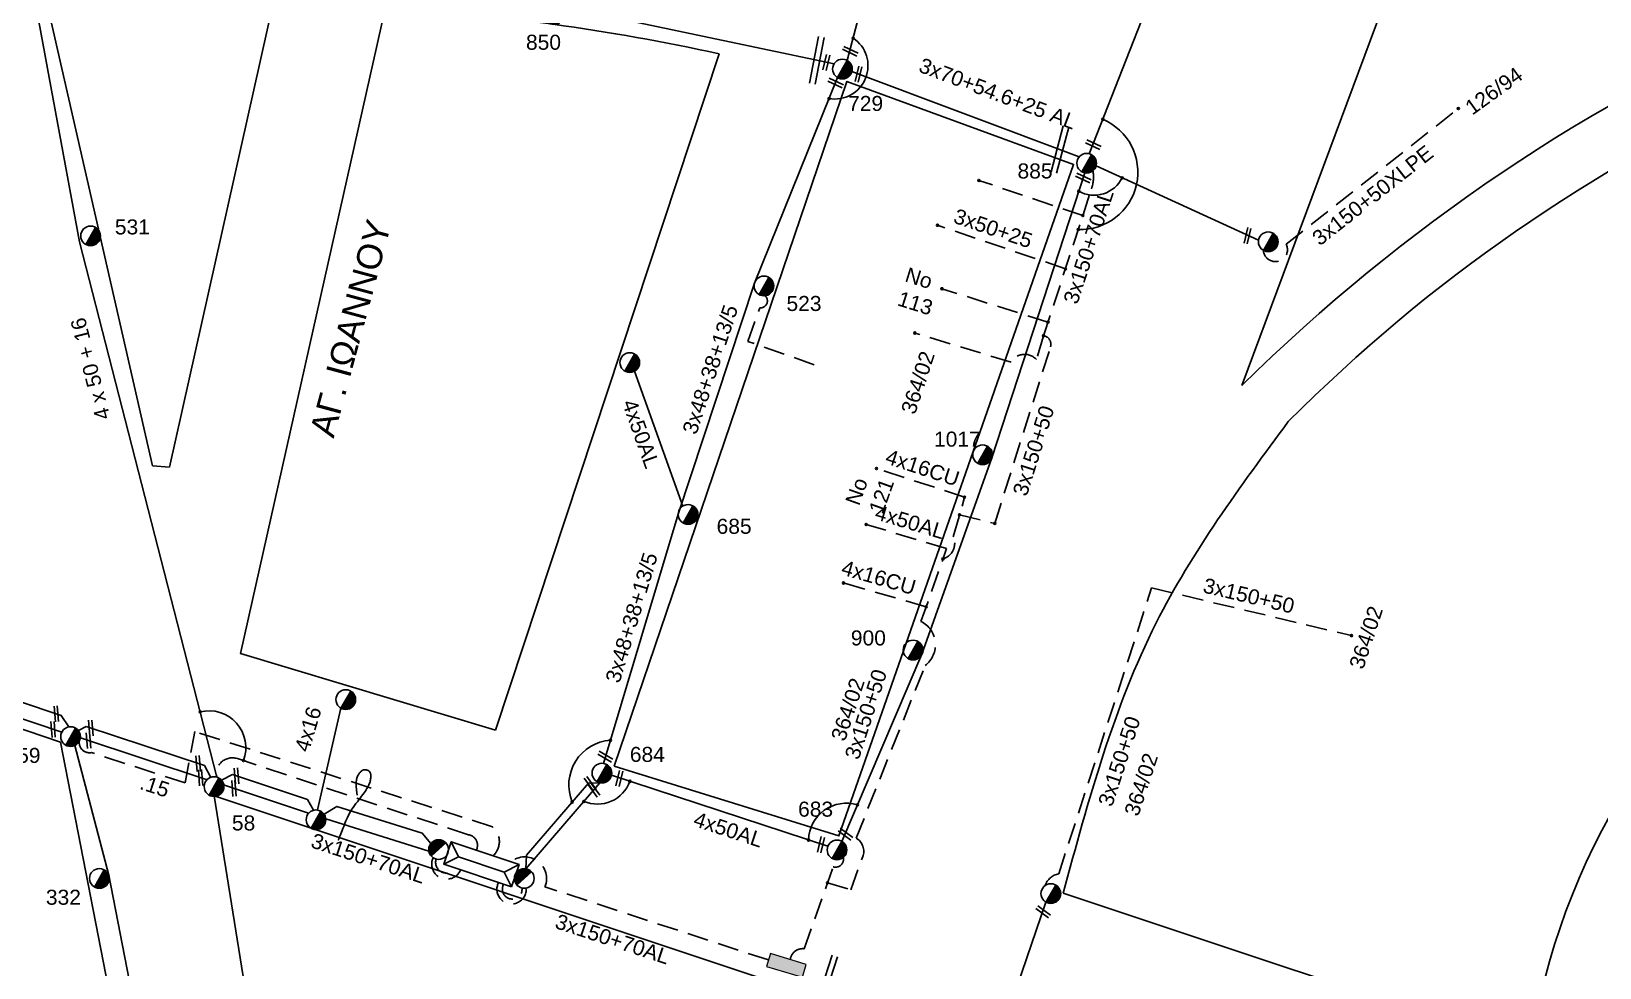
# Model space of a CAD drawing. Header units: millimetres. Extents: x 1421 to 7616, y 908 to 2861.
# Drawn here: x 5879.3 to 6067.1, y 2101.4 to 2213.6 of the extents above; entities that cross this region are included whole.
import ezdxf
from ezdxf.enums import TextEntityAlignment as Align

# ---------------------------------------------------------------- set-up
doc = ezdxf.new("R2010")
doc.units = ezdxf.units.MM
doc.linetypes.add('DASHED', pattern=[19.05, 12.7, -6.35])
for name, color, linetype, lineweight in [('3x150+50', 7, 'Continuous', 30), ('3x48+38+13_5', 7, 'Continuous', 30), ('3x50+25', 7, 'Continuous', 30), ('4x16CU', 7, 'Continuous', 30), ('4x50+16_5', 7, 'Continuous', 30), ('LINKBOX 2 ΔΙΕΥΘΥΝΣΕΩΝ', 252, 'Continuous', 18), ('U6-T & U-6', 7, 'Continuous', 18), ('Άγνωστα', 7, 'Continuous', 30), ('Γυμνά εναέρια ΧΤ (3Φ) 4x50AL', 7, 'Continuous', 30), ('Γυμνά εναέρια ΧΤ και ΦΟΠ (3Φ)   4x50+16AL', 7, 'Continuous', 30), ('Εναέρια παροχή ΧΤ 4x16', 7, 'SYN_LINE', 30), ('Καλώδια ΧΤ   3x150+70AL', 7, 'DASHED', 30), ('Συνεστραμμένα ΧΤ   3x70+54.6+25 AL', 7, 'SYN_LINE', 30), ('Υπόγεια Καλώδια Δικτύου ΧΤ   .15', 7, 'DASHED', 30), ('Υπόγεια καλώδια Παροχών ΧΤ   4x50AL', 7, 'DASHED', 30)]:
    doc.layers.add(name, color=color, linetype=linetype, lineweight=lineweight)
for name, color, linetype in [('TEXT ΚΑΛΩΔΙΩΝ', 7, 'Continuous'), ('ΑΓΝΩΣΤΟ ΕΝΑΕΡΙΟ ΚΑΛΩΔΙΟ', 7, 'Continuous'), ('ΑΓΝΩΣΤΟ ΥΠΟΓΕΙΟ ΚΑΛΩΔΙΟ', 7, 'DASHED'), ('Μηχανική τομή', 7, 'Continuous'), ('Στύλος ΦΜ', 7, 'Continuous'), ('Στύλος ΦΜ @ 1', 7, 'Continuous'), ('Συνδέσεις', 7, 'Continuous'), ('Τομή', 7, 'Continuous'), ('Υποσταθμός εναέριος 2 στύλων', 7, 'Continuous'), ('Υποσταθμός πόλεως', 7, 'Continuous'), ('Υπόβαθρο ΔΕΗ', 7, 'Continuous')]:
    doc.layers.add(name, color=color, linetype=linetype)
doc.styles.add('arial', font='ARIAL.TTF')
doc.styles.get("Standard").update_dxf_attribs({"font": 'ARIAL.TTF', "height": 1.8})
doc.linetypes.add('SYN_LINE', pattern='A,0.5,-0.0001,["/\\/\\/\\/",Standard,S=0.1,R=0,X=0,Y=-0.05],-0.25', length=0.7501)

# ---------------------------------------------------------------- blocks, each defined once
blk = doc.blocks.new('ΥΠΑΡΧΩΝ ΤΣΙΜΕΝΤΕΝΙΟΣ ΣΤΥΛΟΣ')
at = {"layer": 'Στύλος ΦΜ'}
blk.add_hatch(color=7, dxfattribs=at).paths.add_polyline_path([(-1.29, -2.28, 0.574793), (2.62, 0, 0.268822), (1.3, 2.27)])
at = {"layer": 'Στύλος ΦΜ', "color": 7}
blk.add_line((-1.29, -2.28), (1.3, 2.27), dxfattribs=at)
blk.add_circle((0, 0), 2.62, dxfattribs=at)
at = {"layer": 'Στύλος ΦΜ', "flags": 4}
for tag, p in [('ΑΡΙΘΜΟΣ', (-4.68, 8.05)), ('ΤΥΠΟΣ', (-4.91, 3.03))]:
    blk.add_attdef(tag, p, '', height=4, dxfattribs=at)
blk = doc.blocks.new('ΜΗΧΑΝΙΚΗ ΤΟΜΗ')
at = {"layer": 'Μηχανική τομή', "ltscale": 40}
for p, q in [((-3.79, 1.21), (3.79, 1.21)), ((3.79, -0.34), (-3.79, -0.34))]:
    blk.add_line(p, q, dxfattribs=at)
blk = doc.blocks.new('ΥΠΟΣΤΑΘΜΟΣ ΕΝΑΕΡΙΟΣ ΕΠΙ 2 ΣΤΥΛΩΝ')
at = {"layer": 'Υποσταθμός εναέριος 2 στύλων', "linetype": 'Continuous'}
for points in [[(-11.97, -2.11, 0.574793), (-8.45, -0.07, 0.268822), (-9.64, 1.98)], [(9.68, -2.15, 0.574793), (13.19, -0.1, 0.268822), (12.01, 1.95)]]:
    blk.add_hatch(color=256, dxfattribs=at).paths.add_polyline_path(points)
for p, q in [((-11.97, -2.11), (-9.64, 1.98)), ((9.68, -2.15), (12.01, 1.95))]:
    blk.add_line(p, q, dxfattribs=at)
for centre in [(-10.81, -0.07), (10.84, -0.1)]:
    blk.add_circle(centre, 2.36, dxfattribs=at)
at = {"layer": 'Υποσταθμός πόλεως', "linetype": 'Continuous', "ltscale": 40}
blk.add_lwpolyline([(-8.57, 2.82), (8.57, 2.82), (8.57, -2.82), (-8.57, -2.82)], close=True, dxfattribs=at)
for points in [[(-5.75, 0), (-8.57, 2.82)], [(-8.57, -2.82), (-5.75, 0)], [(-5.75, 0), (5.75, 0)], [(5.75, 0), (8.57, 2.82)], [(8.57, -2.82), (5.75, 0)]]:
    blk.add_lwpolyline(points, dxfattribs=at)
at = {"layer": 'Υποσταθμός εναέριος 2 στύλων', "ltscale": 40, "flags": 1}
for tag, p in [('ΜΕΤΑΣΧΗΜΑΤΙΣΜΟΣ', (14.09, 2.51)), ('ΙΣΧΥΣ', (14.07, -0.28)), ('ΑΡΙΘΜΟΣ', (14.19, -3))]:
    blk.add_attdef(tag, p, '', height=1.8, dxfattribs=at)
blk = doc.blocks.new('LINK BOX 2 ΑΝΑΧΩΡΗΣΕΩΝ')
at = {"layer": 'U6-T & U-6'}
h = blk.add_hatch(color=256, dxfattribs=at)
h.dxf.hatch_style = 1
h.paths.add_polyline_path([(-208.962, 757.056), (-208.962, 756.26), (-206.714, 756.26), (-206.714, 757.056)])
blk.add_lwpolyline([(-206.714, 757.056), (-208.962, 757.056), (-208.962, 756.26), (-206.714, 756.26)], close=True, dxfattribs=at)
blk = doc.blocks.new('_ΣΥΝΔΕΣΗ')
at = {"layer": 'Συνδέσεις', "linetype": 'SYN_LINE', "ltscale": 40}
blk.add_hatch(color=256, dxfattribs=at).paths.add_polyline_path([(0.5, -0.01, 1), (-0.5, -0.01, 1)])
at = {"layer": 'Συνδέσεις'}
blk.add_circle((0, -0.01), 0.5, dxfattribs=at)
blk = doc.blocks.new('ΤΟΜΗ')
at = {"layer": 'Τομή', "ltscale": 40}
for p, q in [((11.33, -0.65), (-11.4, -0.65)), ((11.33, -3.42), (-11.4, -3.42))]:
    blk.add_line(p, q, dxfattribs=at)

msp = doc.modelspace()

# ---------------------------------------------------------------- linework, layer by layer
at = {"layer": '3x150+50', "color": 6, "linetype": 'DASHED', "lineweight": -3, "ltscale": 0.2}
msp.add_lwpolyline([(6026.84, 2187.33, 1.222377), (6029.57, 2188.05), (6050.19, 2204.31)], format="xyb", dxfattribs=at)
at = {"layer": '3x150+50', "color": 151, "linetype": 'DASHED', "lineweight": -3, "ltscale": 0.2}
for points in [[(5990.45, 2155.65), (5994.66, 2154.62), (6001.34, 2175.77, 0.462968), (6000.51, 2177.09, 26.651425)], [(5974.63, 2111.56), (5977.42, 2110.72), (5978.86, 2114.7, 0.362926), (5978.06, 2116.92), (5986.34, 2137.6, 0.554543), (5985.83, 2142.88, -1.277085)]]:
    msp.add_lwpolyline(points, format="xyb", dxfattribs=at)
at = {"layer": '3x150+50', "color": 133, "linetype": 'DASHED', "lineweight": -3, "ltscale": 0.2}
msp.add_lwpolyline([(6000.7, 2111.24, -0.268087), (6002.32, 2112.65), (6013.45, 2146.89), (6037.39, 2141.18)], format="xyb", dxfattribs=at)
at = {"layer": '3x150+50', "color": 27, "linetype": 'DASHED', "lineweight": -3, "ltscale": 0.2}
msp.add_arc((5929.03, 2113.81), 1.8, 154.7881, 337.8147, dxfattribs=at)
at = {"layer": '3x150+50', "color": 133, "linetype": 'DASHED', "lineweight": -3, "ltscale": 0.2}
msp.add_arc((5928.98, 2114.02), 1.28, 161.9534, 328.0391, dxfattribs=at)
at = {"layer": '3x150+50', "color": 173, "linetype": 'DASHED', "lineweight": -3, "ltscale": 0.2}
msp.add_arc((5936.8, 2110.8), 1.76, 152.9109, 4.4548, dxfattribs=at)
at = {"layer": '3x150+50', "color": 6, "linetype": 'DASHED', "lineweight": -3, "ltscale": 0.2}
msp.add_arc((5936.87, 2110.8), 1.18, 149.8784, 6.7177, dxfattribs=at)
at = {"layer": '3x48+38+13_5', "color": 173, "lineweight": -3, "ltscale": 0.1}
msp.add_lwpolyline([(5947.8, 2125.87), (5956.75, 2155.73), (5965.88, 2183.39), (5975.83, 2208.01)], dxfattribs=at)
at = {"layer": '3x50+25', "color": 151, "linetype": 'DASHED', "lineweight": -3, "ltscale": 0.2}
msp.add_lwpolyline([(6003.13, 2185.11), (5987.81, 2190.33)], dxfattribs=at)
at = {"layer": '4x16CU', "color": 151, "linetype": 'DASHED', "lineweight": -3, "ltscale": 0.2}
msp.add_lwpolyline([(5988.47, 2150.38, 0.455534), (5989.7, 2153.01), (5991.05, 2157.76), (5980.5, 2161.2)], format="xyb", dxfattribs=at)
msp.add_lwpolyline([(5986.44, 2144.63), (5976.54, 2147.48)], dxfattribs=at)
at = {"layer": '4x50+16_5', "color": 5, "lineweight": -3, "ltscale": 0.1}
msp.add_lwpolyline([(5901.5, 2124.21), (5885.06, 2188.35), (5879.69, 2217.38)], dxfattribs=at)
at = {"layer": 'Άγνωστα', "lineweight": -3}
msp.add_lwpolyline([(5918.32, 2122.06), (5918.22, 2122.67), (5918.18, 2123.17), (5918.19, 2123.59), (5918.23, 2123.93), (5918.31, 2124.21), (5918.4, 2124.42), (5918.5, 2124.59), (5918.6, 2124.73), (5918.69, 2124.84), (5918.77, 2124.92), (5918.84, 2124.99), (5918.91, 2125.04), (5918.98, 2125.07), (5919.04, 2125.1), (5919.11, 2125.11), (5919.17, 2125.11), (5919.24, 2125.11), (5919.32, 2125.11), (5919.39, 2125.1), (5919.47, 2125.08), (5919.54, 2125.06), (5919.61, 2125.03), (5919.68, 2124.99), (5919.74, 2124.95), (5919.78, 2124.9), (5919.83, 2124.84), (5919.86, 2124.77), (5919.89, 2124.7), (5919.91, 2124.62), (5919.92, 2124.53), (5919.93, 2124.44), (5919.93, 2124.35), (5919.93, 2124.25), (5919.92, 2124.14), (5919.91, 2124.03), (5919.9, 2123.92), (5919.87, 2123.8), (5919.84, 2123.68), (5919.8, 2123.55), (5919.75, 2123.42), (5919.69, 2123.29), (5919.63, 2123.15), (5919.55, 2123), (5919.46, 2122.85), (5919.36, 2122.69), (5919.25, 2122.51), (5919.13, 2122.33), (5918.99, 2122.14), (5918.83, 2121.93), (5918.67, 2121.72), (5918.5, 2121.5), (5918.33, 2121.27), (5918.16, 2121.05), (5917.99, 2120.82), (5917.83, 2120.6), (5917.68, 2120.39), (5917.55, 2120.19), (5917.43, 2119.99), (5917.33, 2119.8), (5917.23, 2119.61), (5917.14, 2119.41), (5917.05, 2119.22), (5916.96, 2119.01), (5916.87, 2118.79), (5916.78, 2118.56), (5916.69, 2118.32), (5916.59, 2118.08), (5916.5, 2117.85), (5916.41, 2117.62), (5916.33, 2117.42), (5916.26, 2117.23), (5916.2, 2117.07), (5916.15, 2116.95), (5916.12, 2116.86), (5916.09, 2116.79), (5916.07, 2116.75), (5916.06, 2116.72), (5916.06, 2116.71), (5916.06, 2116.7), (5916.06, 2116.7)], dxfattribs=at)
at = {"layer": 'ΑΓΝΩΣΤΟ ΕΝΑΕΡΙΟ ΚΑΛΩΔΙΟ', "color": 27, "linetype": 'SYN_LINE', "lineweight": -3, "ltscale": 15}
for points in [[(5855.33, 2139.69), (5856.8, 2140.37), (5882.86, 2131.62), (5883.75, 2130.24)], [(5885.85, 2130.29), (5884.92, 2129.8)], [(5885.85, 2130.29), (5900.01, 2125.6)], [(5900.01, 2125.6), (5900.76, 2124.2)], [(5903.38, 2124.54), (5902.04, 2123.87)], [(5912.35, 2121.56), (5913.09, 2120.27)]]:
    msp.add_lwpolyline(points, dxfattribs=at)
at = {"layer": 'ΑΓΝΩΣΤΟ ΕΝΑΕΡΙΟ ΚΑΛΩΔΙΟ', "color": 85, "linetype": 'SYN_LINE', "lineweight": -3, "ltscale": 13}
for points in [[(5855.12, 2139.01), (5882.92, 2129.6)], [(5885.15, 2128.95), (5900.32, 2123.92)], [(5902.31, 2123.3), (5912.49, 2119.91)], [(5914.54, 2119.22), (5926.89, 2115.37)]]:
    msp.add_lwpolyline(points, dxfattribs=at)
at = {"layer": 'ΑΓΝΩΣΤΟ ΕΝΑΕΡΙΟ ΚΑΛΩΔΙΟ', "color": 27, "linetype": 'SYN_LINE', "lineweight": -3, "ltscale": 12}
for points in [[(5903.38, 2124.54), (5912.35, 2121.56)], [(5914.35, 2119.78), (5915.85, 2120.71), (5926.09, 2117.5), (5927.14, 2116.29)]]:
    msp.add_lwpolyline(points, dxfattribs=at)
at = {"layer": 'ΑΓΝΩΣΤΟ ΕΝΑΕΡΙΟ ΚΑΛΩΔΙΟ', "color": 6, "linetype": 'SYN_LINE', "lineweight": -3, "ltscale": 15}
msp.add_lwpolyline([(5938.51, 2113.25), (5947.36, 2123.56)], dxfattribs=at)
at = {"layer": 'ΑΓΝΩΣΤΟ ΕΝΑΕΡΙΟ ΚΑΛΩΔΙΟ', "color": 173, "linetype": 'SYN_LINE', "lineweight": -3, "ltscale": 15}
for points in [[(5938.6, 2114.89), (5946.01, 2123.52)], [(5947.36, 2123.56), (5946.01, 2123.52)], [(5938.51, 2113.25), (5938.6, 2114.89)]]:
    msp.add_lwpolyline(points, dxfattribs=at)
at = {"layer": 'ΑΓΝΩΣΤΟ ΥΠΟΓΕΙΟ ΚΑΛΩΔΙΟ', "color": 173, "lineweight": -3, "ltscale": 0.2}
msp.add_lwpolyline([(5973.03, 2173.63), (5965.11, 2176.41), (5966.51, 2180.45, 0.76312), (5967.13, 2181.89, -4.162191)], format="xyb", dxfattribs=at)
at = {"layer": 'Γυμνά εναέρια ΧΤ (3Φ) 4x50AL', "color": 173, "lineweight": -3, "ltscale": 0.1}
msp.add_lwpolyline([(5957.29, 2156.67), (5951.53, 2172.86)], dxfattribs=at)
at = {"layer": 'Γυμνά εναέρια ΧΤ (3Φ) 4x50AL', "color": 6, "lineweight": -3, "ltscale": 0.1}
msp.add_lwpolyline([(5948.76, 2124.45), (5974.68, 2115.94)], dxfattribs=at)
at = {"layer": 'Γυμνά εναέρια ΧΤ και ΦΟΠ (3Φ)   4x50+16AL', "color": 151, "lineweight": -3, "ltscale": 0.1}
msp.add_lwpolyline([(6005.98, 2198.89), (6017.12, 2227.27), (6024.66, 2255.36)], dxfattribs=at)
at = {"layer": 'Γυμνά εναέρια ΧΤ και ΦΟΠ (3Φ)   4x50+16AL', "color": 6, "lineweight": -3, "ltscale": 0.1}
msp.add_lwpolyline([(5976.36, 2116.53), (5985.95, 2138.97), (5994.33, 2162.47), (6005.44, 2196.6)], dxfattribs=at)
at = {"layer": 'Γυμνά εναέρια ΧΤ και ΦΟΠ (3Φ)   4x50+16AL', "color": 151, "linetype": 'DASHED', "lineweight": -3, "ltscale": 0.2}
for points in [[(6005.21, 2191.49), (5992.77, 2195.7)], [(6001.04, 2178.72), (5988.34, 2182.73)]]:
    msp.add_lwpolyline(points, dxfattribs=at)
msp.add_lwpolyline([(6000.51, 2177.09), (5999.65, 2174.23, 0.513107), (5996.62, 2173.93), (5985.1, 2177.42)], format="xyb", dxfattribs=at)
at = {"layer": 'Γυμνά εναέρια ΧΤ και ΦΟΠ (3Φ)   4x50+16AL', "color": 2, "lineweight": -3, "ltscale": 0.1}
msp.add_lwpolyline([(5897.3, 2038.83), (5895.06, 2078.99), (5888.54, 2112.47), (5884.47, 2128.02)], dxfattribs=at)
at = {"layer": 'Εναέρια παροχή ΧΤ 4x16', "color": 27, "lineweight": -3, "ltscale": 15}
msp.add_lwpolyline([(5913.56, 2120.29), (5916.36, 2132.49)], dxfattribs=at)
at = {"layer": 'Καλώδια ΧΤ   3x150+70AL', "color": 173, "linetype": 'Continuous', "lineweight": -3, "ltscale": 0.2}
msp.add_lwpolyline([(5977, 2210.06), (5985.1, 2240.93), (5996.05, 2268.61)], dxfattribs=at)
at = {"layer": 'Καλώδια ΧΤ   3x150+70AL', "color": 151, "lineweight": -3, "ltscale": 0.2}
msp.add_lwpolyline([(6000.51, 2177.09), (6006.26, 2194.71, 0.119402), (6006.43, 2196.85, -2.179758)], format="xyb", dxfattribs=at)
msp.add_lwpolyline([(5985.83, 2142.88), (5988.9, 2151.6)], dxfattribs=at)
at = {"layer": 'Καλώδια ΧΤ   3x150+70AL', "color": 2, "lineweight": -3, "ltscale": 0.2}
msp.add_lwpolyline([(5934.56, 2114.8, 0.461142), (5934.5, 2118.28), (5898.85, 2129.68)], format="xyb", dxfattribs=at)
at = {"layer": 'Καλώδια ΧΤ   3x150+70AL', "color": 5, "lineweight": -3, "ltscale": 0.2}
msp.add_lwpolyline([(5932.57, 2115.47, 0.53355), (5931.53, 2117.34), (5903.95, 2126.45, 0.585736), (5901.5, 2124.21, -3.34799)], format="xyb", dxfattribs=at)
at = {"layer": 'Καλώδια ΧΤ   3x150+70AL', "color": 151, "linetype": 'DASHED', "lineweight": -3, "ltscale": 0.2}
for points in [[(5967.56, 2102.33), (5940.79, 2111.09, 0.784223), (5936.72, 2114.07, -3.794289)], [(5970.17, 2102.37, -0.41474), (5971.85, 2103.67), (5975.3, 2113.49, 0.580876), (5976.53, 2114.6, -1.690075)]]:
    msp.add_lwpolyline(points, format="xyb", dxfattribs=at)
at = {"layer": 'Συνεστραμμένα ΧΤ   3x70+54.6+25 AL', "color": 5, "lineweight": -3, "ltscale": 15}
msp.add_lwpolyline([(5910.58, 2218.56), (5941.82, 2216.73), (5975.42, 2209.66)], dxfattribs=at)
at = {"layer": 'Συνεστραμμένα ΧΤ   3x70+54.6+25 AL', "color": 173, "lineweight": -3, "ltscale": 15}
msp.add_lwpolyline([(5977.56, 2208.76), (6004.78, 2198.52)], dxfattribs=at)
at = {"layer": 'Συνεστραμμένα ΧΤ   3x70+54.6+25 AL', "color": 6, "lineweight": -3, "ltscale": 15}
msp.add_lwpolyline([(6006.81, 2197.44), (6026.26, 2188.53)], dxfattribs=at)
at = {"layer": 'Συνεστραμμένα ΧΤ   3x70+54.6+25 AL', "color": 133, "lineweight": -3, "ltscale": 15}
msp.add_lwpolyline([(5996.18, 2095.8), (6000.8, 2109.26)], dxfattribs=at)
at = {"layer": 'Υπόβαθρο ΔΕΗ', "lineweight": -3, "ltscale": 0.1}
for points in [[(6024.25, 2171.12), (6096.38, 2364.92, -0.509399), (6117.57, 2370.83, -0.838576)], [(6024.25, 2171.12, -0.188423), (6168.55, 2233.31, -0.195348), (6173.18, 2325.54), (6117.57, 2370.83)], [(6002.85, 2110.31), (6058.83, 2091.67, -0.209397), (6093.96, 2147.59, -3.29048)]]:
    msp.add_lwpolyline(points, format="xyb", dxfattribs=at)
for points in [[(5893.79, 2161.52), (5895.82, 2161.36), (5908.27, 2217.1), (5881.05, 2217.35)], [(5949.09, 2125.55), (5975.99, 2117.18), (6004.11, 2197.62), (5976.96, 2207.56)], [(5846.29, 2068.43), (5866.63, 2133.88), (5882.77, 2128.43), (5896.36, 2058.75), (5889.17, 2054.11)], [(5923.16, 1962.08), (5911.7, 1967.27), (5912.45, 2051.84), (5901.17, 2121.99), (5969.41, 2099.23)]]:
    msp.add_lwpolyline(points, close=True, dxfattribs=at)
msp.add_lwpolyline([(5934.88, 2129.84), (5904.32, 2139.04), (5921.67, 2216.26, -0.041847), (5961.65, 2210.86)], format="xyb", close=True, dxfattribs=at)
msp.add_arc((6168.06, 2029.3), 194.98, 93.5457, 135.1523, dxfattribs=at)
at = {"layer": 'Υπόβαθρο ΔΕΗ', "lineweight": -3}
for centre, radius, start, end in [((5975.49, 2209.43), 3.99, 260.2742, 56.2724), ((6004.93, 2196.69), 6.87, 267.7849, 67.1301), ((6006.56, 2197.69), 3.76, 240.8428, 333.5911), ((5900.55, 2127.75), 4.42, 339.6129, 103.7931), ((5949, 2123.3), 5.35, 93.9558, 202.5633), ((5947.08, 2125.12), 4.13, 246.7221, 340.2766), ((5976.87, 2116.59), 4.51, 72.4752, 178.6459)]:
    msp.add_arc(centre, radius, start, end, dxfattribs=at)
at = {"layer": 'Υπόβαθρο ΔΕΗ', "lineweight": -3, "ltscale": 0.1}
for points in [[(6029.82, 2166.81), (6014, 2142.7), (6002.85, 2110.31)], [(6214.16, 2158.96), (6166.05, 2163.82), (6123.2, 2151.27), (6094.15, 2134.56), (6065.26, 2090.4)]]:
    msp.add_spline(points, degree=3, dxfattribs=at)
at = {"layer": 'Υπόγεια Καλώδια Δικτύου ΧΤ   .15', "color": 2, "lineweight": -3, "ltscale": 0.2}
msp.add_lwpolyline([(5898.85, 2129.68), (5897.71, 2123.53), (5886.48, 2127.16, -0.506752), (5885.02, 2128.54)], format="xyb", dxfattribs=at)
at = {"layer": 'Υπόγεια καλώδια Παροχών ΧΤ   4x50AL', "color": 151, "lineweight": -3, "ltscale": 0.2}
msp.add_lwpolyline([(5988.9, 2151.6), (5979.27, 2154.49)], dxfattribs=at)

# ---------------------------------------------------------------- block references
at = {"layer": 'LINKBOX 2 ΔΙΕΥΘΥΝΣΕΩΝ', "lineweight": -3, "ltscale": 0.2, "xscale": 2, "yscale": 2, "zscale": 2, "rotation": 343.1762650804085}
msp.add_blockref('LINK BOX 2 ΑΝΑΧΩΡΗΣΕΩΝ', (5929.6, 532.82), dxfattribs=at)
at = {"layer": 'Μηχανική τομή', "lineweight": -3}
for p, xscale, yscale, zscale, rotation in [((5974.39, 2209.85), 0.2499999999999675, 0.2499999999999675, 0.2499999999999675, 256.5930682887867), ((5977.31, 2211.08), 0.2499999999999674, 0.2499999999999674, 0.2499999999999674, 334.8994567979861), ((5978.25, 2208.45), 0.2499999999999675, 0.2499999999999675, 0.2499999999999675, 256.5930682887867), ((5975.56, 2207.26), 0.2499999999999674, 0.2499999999999674, 0.2499999999999674, 334.8994567979861), ((6006.41, 2199.89), 0.2499999999999674, 0.2499999999999674, 0.2499999999999674, 334.8994567979861), ((6005.24, 2195.88), 0.2499999999999674, 0.2499999999999674, 0.2499999999999674, 334.8994567979861), ((6024.82, 2189.1), 0.2499999999999675, 0.2499999999999675, 0.2499999999999675, 256.5930682887867), ((5882.38, 2131.82), 0.2499999999999676, 0.2499999999999676, 0.2499999999999676, 94.58027623721476), ((5881.99, 2129.95), 0.2499999999999676, 0.2499999999999676, 0.2499999999999676, 94.58027623721476), ((5886.51, 2130.11), 0.2499999999999676, 0.2499999999999676, 0.2499999999999676, 94.58027623721476), ((5886.23, 2128.62), 0.2499999999999676, 0.2499999999999676, 0.2499999999999676, 94.58027623721476), ((5899.37, 2125.85), 0.2499999999999676, 0.2499999999999676, 0.2499999999999676, 94.58027623721476), ((5947.97, 2126.58), 0.2499999999999675, 0.2499999999999675, 0.2499999999999675, 329.9036393544238), ((5899.66, 2124.17), 0.2499999999999676, 0.2499999999999676, 0.2499999999999676, 94.58027623721476), ((5903.96, 2124.38), 0.2499999999999676, 0.2499999999999676, 0.2499999999999676, 94.58027623721476), ((5949.59, 2124.09), 0.2499999999999675, 0.2499999999999675, 0.2499999999999675, 256.5930682887867), ((5903.65, 2122.89), 0.2499999999999676, 0.2499999999999676, 0.2499999999999676, 94.58027623721476), ((5946.12, 2123.36), 0.2499999999999675, 0.2499999999999675, 0.2499999999999675, 305.3850282216504), ((5946.56, 2122.66), 0.2499999999999674, 0.2499999999999674, 0.2499999999999674, 306.2799824204445), ((5973.74, 2116.16), 0.2499999999999675, 0.2499999999999675, 0.2499999999999675, 256.5930682887867), ((5976.73, 2117.31), 0.2499999999999675, 0.2499999999999675, 0.2499999999999675, 323.7914096403806), ((6000.4, 2107.99), 0.2499999999999675, 0.2499999999999675, 0.2499999999999675, 323.7914096403806)]:
    msp.add_blockref('ΜΗΧΑΝΙΚΗ ΤΟΜΗ', p, dxfattribs=dict(at, xscale=xscale, yscale=yscale, zscale=zscale, rotation=rotation))
at = {"layer": 'Στύλος ΦΜ @ 1', "lineweight": -3, "ltscale": 40}
ref = msp.add_blockref('ΥΠΑΡΧΩΝ ΤΣΙΜΕΝΤΕΝΙΟΣ ΣΤΥΛΟΣ', (5941.86, 2215.55), dxfattribs=dict(at, xscale=0.4499999999998181, yscale=0.4499999999998181, zscale=0.4499999999998181))
ref.add_attrib('ΤΥΠΟΣ', '850', (5938.52, 2211.35), dxfattribs={"layer": 'Στύλος ΦΜ', "height": 1.8, "flags": 4})
ref = msp.add_blockref('ΥΠΑΡΧΩΝ ΤΣΙΜΕΝΤΕΝΙΟΣ ΣΤΥΛΟΣ', (5976.42, 2209.04), dxfattribs=dict(at, xscale=0.4499999999998181, yscale=0.4499999999998181, zscale=0.4499999999998181))
ref.add_attrib('ΤΥΠΟΣ', '729', (5977.1, 2204.02), dxfattribs={"layer": 'Στύλος ΦΜ', "height": 1.8, "flags": 4})
ref = msp.add_blockref('ΥΠΑΡΧΩΝ ΤΣΙΜΕΝΤΕΝΙΟΣ ΣΤΥΛΟΣ', (6005.67, 2197.76), dxfattribs=dict(at, xscale=0.4499999999998181, yscale=0.4499999999998181, zscale=0.4499999999998181))
ref.add_attrib('ΤΥΠΟΣ', '885', (5997.39, 2195.93), dxfattribs={"layer": 'Στύλος ΦΜ', "height": 1.8, "flags": 4})
ref = msp.add_blockref('ΥΠΑΡΧΩΝ ΤΣΙΜΕΝΤΕΝΙΟΣ ΣΤΥΛΟΣ', (5886.37, 2189.05), dxfattribs=dict(at, xscale=0.4499999999998181, yscale=0.4499999999998181, zscale=0.4499999999998181))
ref.add_attrib('ΤΥΠΟΣ', '531', (5889.28, 2189.23), dxfattribs={"layer": 'Στύλος ΦΜ', "height": 1.8, "flags": 4})
at = {"layer": 'Στύλος ΦΜ @ 1', "lineweight": -3, "ltscale": 40, "xscale": 0.4499999999998181, "yscale": 0.4499999999998181, "zscale": 0.4499999999998181}
for p in [(6027.42, 2188.35), (5950.95, 2173.88), (5916.94, 2133.51), (5913.37, 2119.12), (6001.38, 2110.28)]:
    msp.add_blockref('ΥΠΑΡΧΩΝ ΤΣΙΜΕΝΤΕΝΙΟΣ ΣΤΥΛΟΣ', p, dxfattribs=at)
at = {"layer": 'Στύλος ΦΜ @ 1', "lineweight": -3, "ltscale": 40}
ref = msp.add_blockref('ΥΠΑΡΧΩΝ ΤΣΙΜΕΝΤΕΝΙΟΣ ΣΤΥΛΟΣ', (5967.01, 2183.06), dxfattribs=dict(at, xscale=0.4499999999998181, yscale=0.4499999999998181, zscale=0.4499999999998181))
ref.add_attrib('ΤΥΠΟΣ', '523', (5969.72, 2180.06), dxfattribs={"layer": 'Στύλος ΦΜ', "height": 1.8, "flags": 4})
ref = msp.add_blockref('ΥΠΑΡΧΩΝ ΤΣΙΜΕΝΤΕΝΙΟΣ ΣΤΥΛΟΣ', (5993.21, 2162.84), dxfattribs=dict(at, xscale=0.4499999999998181, yscale=0.4499999999998181, zscale=0.4499999999998181))
ref.add_attrib('ΤΥΠΟΣ', '1017', (5987.39, 2163.81), dxfattribs={"layer": 'Στύλος ΦΜ', "height": 1.8, "flags": 4})
ref = msp.add_blockref('ΥΠΑΡΧΩΝ ΤΣΙΜΕΝΤΕΝΙΟΣ ΣΤΥΛΟΣ', (5957.93, 2155.69), dxfattribs=dict(at, xscale=0.4499999999998181, yscale=0.4499999999998181, zscale=0.4499999999998181))
ref.add_attrib('ΤΥΠΟΣ', '685', (5961.35, 2153.37), dxfattribs={"layer": 'Στύλος ΦΜ', "height": 1.8, "flags": 4})
ref = msp.add_blockref('ΥΠΑΡΧΩΝ ΤΣΙΜΕΝΤΕΝΙΟΣ ΣΤΥΛΟΣ', (5984.88, 2139.45), dxfattribs=dict(at, xscale=0.4499999999998181, yscale=0.4499999999998181, zscale=0.4499999999998181))
ref.add_attrib('ΤΥΠΟΣ', '900', (5977.43, 2140), dxfattribs={"layer": 'Στύλος ΦΜ', "height": 1.8, "flags": 4})
ref = msp.add_blockref('ΥΠΑΡΧΩΝ ΤΣΙΜΕΝΤΕΝΙΟΣ ΣΤΥΛΟΣ', (5883.98, 2129.08), dxfattribs=dict(at, xscale=0.4499999999998181, yscale=0.4499999999998181, zscale=0.4499999999998181))
ref.add_attrib('ΤΥΠΟΣ', '59', (5877.58, 2125.93), dxfattribs={"layer": 'Στύλος ΦΜ', "height": 1.8, "flags": 4})
ref = msp.add_blockref('ΥΠΑΡΧΩΝ ΤΣΙΜΕΝΤΕΝΙΟΣ ΣΤΥΛΟΣ', (5947.61, 2124.71), dxfattribs=dict(at, xscale=0.4499999999998181, yscale=0.4499999999998181, zscale=0.4499999999998181))
ref.add_attrib('ΤΥΠΟΣ', '684', (5950.96, 2126.05), dxfattribs={"layer": 'Στύλος ΦΜ', "height": 1.8, "flags": 4})
ref = msp.add_blockref('ΥΠΑΡΧΩΝ ΤΣΙΜΕΝΤΕΝΙΟΣ ΣΤΥΛΟΣ', (5901.16, 2123.09), dxfattribs=dict(at, xscale=0.4499999999998181, yscale=0.4499999999998181, zscale=0.4499999999998181))
ref.add_attrib('ΤΥΠΟΣ', '58', (5903.3, 2117.84), dxfattribs={"layer": 'Στύλος ΦΜ', "height": 1.8, "flags": 4})
ref = msp.add_blockref('ΥΠΑΡΧΩΝ ΤΣΙΜΕΝΤΕΝΙΟΣ ΣΤΥΛΟΣ', (5975.77, 2115.51), dxfattribs=dict(at, xscale=0.4499999999998181, yscale=0.4499999999998181, zscale=0.4499999999998181))
ref.add_attrib('ΤΥΠΟΣ', '683', (5971.11, 2119.49), dxfattribs={"layer": 'Στύλος ΦΜ', "height": 1.8, "flags": 4})
ref = msp.add_blockref('ΥΠΑΡΧΩΝ ΤΣΙΜΕΝΤΕΝΙΟΣ ΣΤΥΛΟΣ', (5887.43, 2112.09), dxfattribs=dict(at, xscale=0.4499999999998181, yscale=0.4499999999998181, zscale=0.4499999999998181))
ref.add_attrib('ΤΥΠΟΣ', '332', (5881.02, 2108.94), dxfattribs={"layer": 'Στύλος ΦΜ', "height": 1.8, "flags": 4})
at = {"layer": 'Συνδέσεις', "lineweight": -3, "xscale": 0.25, "yscale": 0.25, "zscale": 0.25}
for p in [(5977.71, 2212.75), (5974.82, 2205.5), (6050.19, 2204.31), (6007.6, 2203.02), (5992.77, 2195.7), (6009.93, 2196.01), (6004.72, 2194.4), (5987.81, 2190.33), (6005.21, 2191.49), (6004.67, 2189.82), (6003.13, 2185.11), (5988.34, 2182.73), (6001.04, 2178.72), (5985.1, 2177.43), (6000.51, 2177.1), (5980.5, 2161.2), (5991.05, 2157.76), (5979.27, 2154.49), (5990.45, 2155.65), (5994.66, 2154.62), (5988.47, 2150.38), (5976.54, 2147.48), (5986.45, 2144.63), (6037.39, 2141.18), (5899.5, 2132.04), (5948.63, 2128.63), (5904.69, 2126.21), (5950.97, 2123.73), (5944.06, 2121.25), (5945.44, 2121.32), (5978.22, 2120.9), (5972.36, 2116.7), (5974.63, 2111.56)]:
    msp.add_blockref('_ΣΥΝΔΕΣΗ', p, dxfattribs=at)
at = {"layer": 'Τομή', "lineweight": -3}
for p, xscale, yscale, zscale, rotation in [((5972.86, 2210.19), 0.2499999999999999, 0.2499999999999999, 0.2499999999999999, 78.76797796860903), ((6001.98, 2199.54), 0.2499999999999998, 0.2499999999999998, 0.2499999999999998, 75.11873770646042), ((5974.15, 2100.25), 0.2499999999999998, 0.2499999999999998, 0.2499999999999998, 72.12094885881501)]:
    msp.add_blockref('ΤΟΜΗ', p, dxfattribs=dict(at, xscale=xscale, yscale=yscale, zscale=zscale, rotation=rotation))
at = {"layer": 'Υποσταθμός εναέριος 2 στύλων', "lineweight": -3, "xscale": 0.4999999999999996, "yscale": 0.4999999999999996, "zscale": 0.4999999999999996, "rotation": 161.4043236657698}
msp.add_blockref('ΥΠΟΣΤΑΘΜΟΣ ΕΝΑΕΡΙΟΣ ΕΠΙ 2 ΣΤΥΛΩΝ', (5933.18, 2113.78), dxfattribs=at)

# ---------------------------------------------------------------- texts
at = {"lineweight": -3, "ltscale": 40, "insert": (5912.58, 2165.52), "char_height": 3, "width": 64.8866, "attachment_point": 1, "rotation": 74.9197, "style": 'arial'}
msp.add_mtext('ΑΓ. ΙΩΑΝΝΟΥ', dxfattribs=at)
at = {"layer": 'TEXT ΚΑΛΩΔΙΩΝ', "lineweight": -3, "ltscale": 0.1, "style": 'arial'}
for s, rotation, p in [(' 3x70+54.6+25 AL', 339.3724, (5994.7, 2206.23)), ('3x150+50XLPE', 38.2508, (6039.92, 2193.92)), ('3x150+70AL', 71.9074, (6005.89, 2187.77)), ('3x50+25', 341.2005, (5994.47, 2189.96)), ('3x48+38+13/5', 71.738, (5960.58, 2173.06)), (' 4 x 50 + 16', 104.2502, (5886.43, 2172.79)), (' 4x50AL', 289.6055, (5952.17, 2165.68)), ('3x150+50', 72.4843, (5999.3, 2163.33)), ('4x16CU', 341.9221, (5986.02, 2161.29)), (' 4x50AL', 343.3054, (5984.19, 2154.89)), ('3x48+38+13/5', 73.3106, (5951.16, 2143.34)), ('4x16CU', 343.9492, (5980.77, 2148.14)), ('3x150+50', 346.5672, (6025.1, 2145.96)), ('3x150+50', 71.9896, (5979.22, 2131.76)), ('4x16', 73.3106, (5912.42, 2129.98)), ('3x150+50', 71.9896, (6009.57, 2126.13)), ('.15', 341.8698, (5894.07, 2123.15)), (' 4x50AL', 341.8144, (5962.44, 2118.06)), ('3x150+70AL', 341.8698, (5919.64, 2114.5)), ('3x150+70AL', 341.8698, (5948.89, 2104.83))]:
    msp.add_text(s, height=1.8, rotation=rotation, dxfattribs=at).set_placement(p, align=Align.MIDDLE_CENTER)
at = {"layer": 'Άγνωστα', "color": 7, "lineweight": -3, "char_height": 1.8, "attachment_point": 1}
for s, insert, rotation in [('126/94', (6050.79, 2204.9), 35.8615), ('364/02', (5983.39, 2168.12), 71.7334), ('364/02', (6037.07, 2137.59), 71.7334), ('364/02', (5975, 2128.97), 71.7334), ('364/02', (6010.13, 2119.98), 71.7334)]:
    msp.add_mtext_dynamic_manual_height_columns(s, width=1.8, gutter_width=2.31, heights=[1.06], dxfattribs=dict(at, insert=insert, rotation=rotation))
at = {"layer": 'Άγνωστα', "color": 7, "lineweight": -3}
note = msp.add_mtext_dynamic_manual_height_columns('No ', width=1.8, gutter_width=2.31, heights=[1.06, 0], dxfattribs=dict(at, insert=(5980.39, 2186.57), char_height=1.8, attachment_point=1, rotation=342.6634))
for column, words in zip(note.columns.linked_columns, ['113']):
    column.text = words
note = msp.add_mtext_dynamic_manual_height_columns('No ', width=1.8, gutter_width=2.31, heights=[1.06, 0], dxfattribs=dict(at, insert=(5975.32, 2153.38), char_height=1.8, attachment_point=1, rotation=70.1955))
for column, words in zip(note.columns.linked_columns, ['121']):
    column.text = words

doc.saveas('drawing.dxf')
